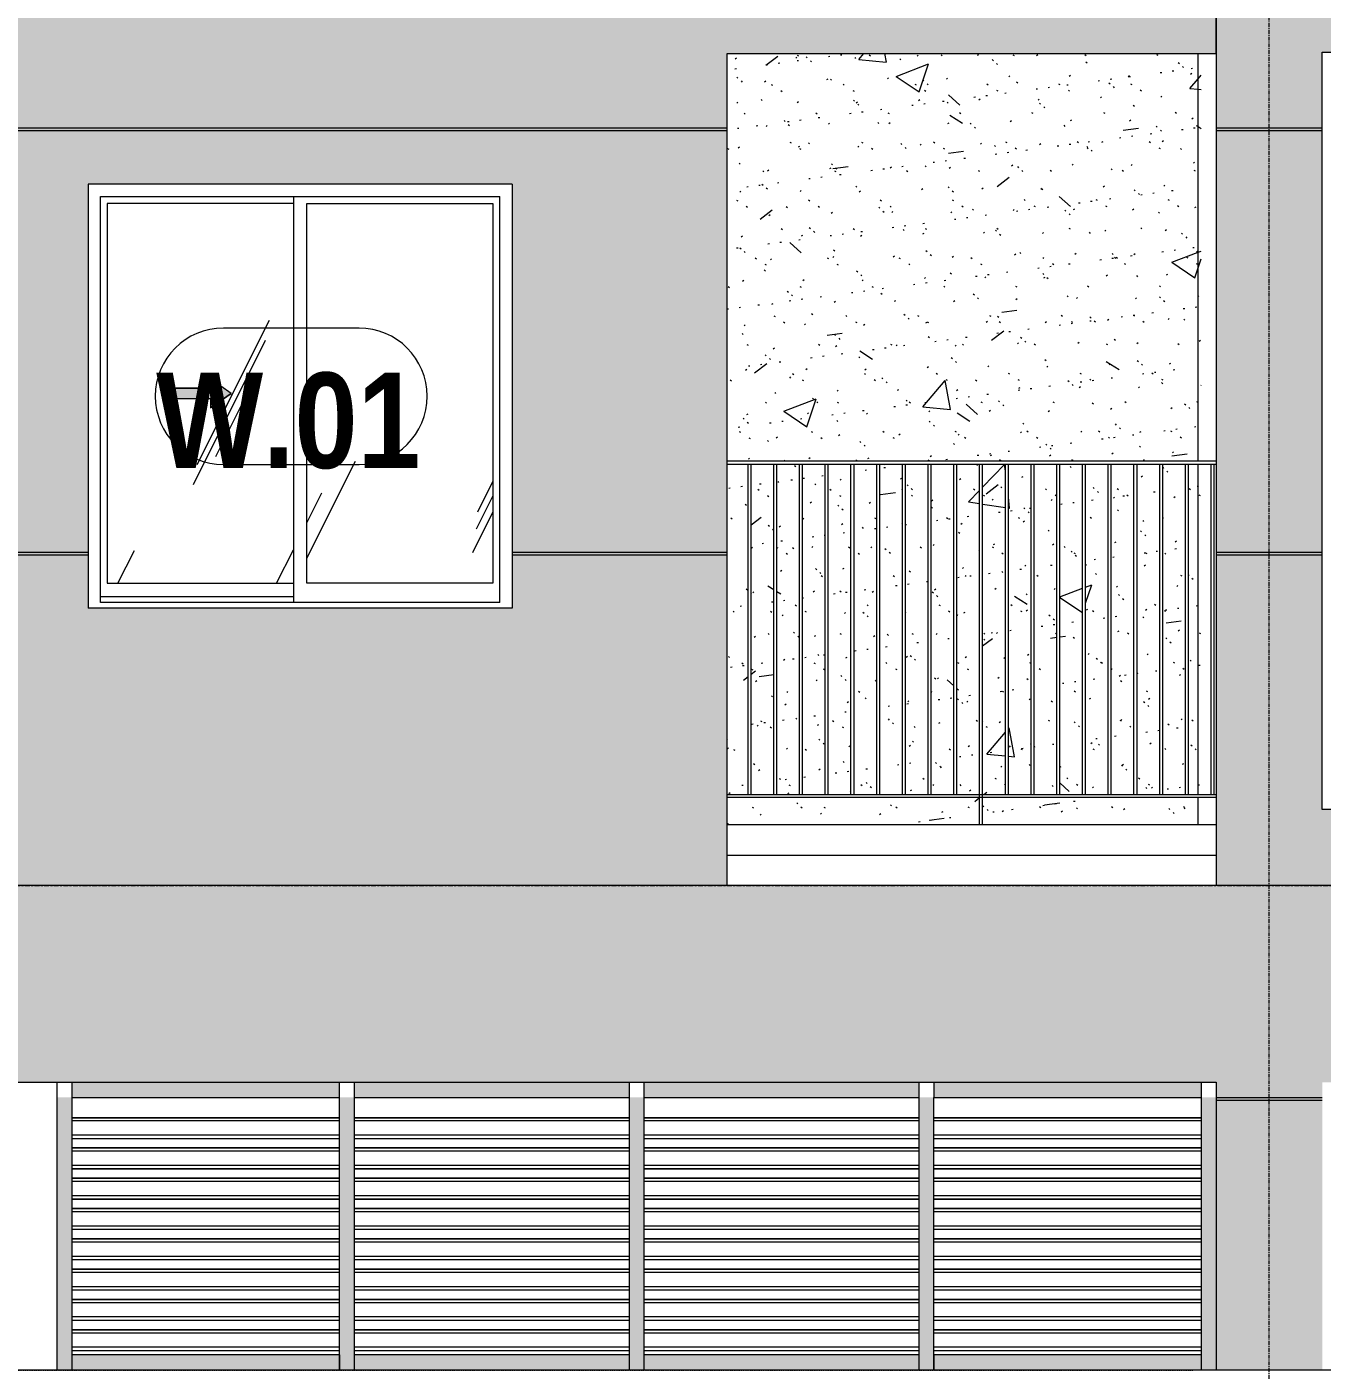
# Model space of a CAD drawing. Header units: millimetres. Extents: x 9199 to 175431, y -4466 to 35300.
# Drawn here: x 57635 to 61912, y 600 to 5034 of the extents above; entities that cross this region are included whole.
import ezdxf

# ---------------------------------------------------------------- set-up
doc = ezdxf.new("R2010")
doc.units = ezdxf.units.MM
for name, pattern in [('1 NÉT CALL OUT', [6, 3, -3]), ('Centre', [31.75, 6.35, -4.7625, 15.875, -4.7625]), ('Dash', [6, 3, -3]), ('Grid Line', [22.225, 12.7, -3.175, 3.175, -3.175])]:
    doc.linetypes.add(name, pattern=pattern)
for name, color, linetype, lineweight in [('0-1', 7, 'Continuous', 5), ('A-DETL-GENF', 92, 'Continuous', 9), ('A-DETL-GENF-1', 92, '1 NÉT CALL OUT', 9), ('A-FLOR-HRAL-1', 253, 'Continuous', 9), ('A-FLOR-LEVL-2', 51, 'Centre', 9), ('A-GLAZ', 151, 'Continuous', 9), ('A-GLAZ-3', 7, '1 NÉT CALL OUT', 9), ('A-GLAZ-CWMG', 51, 'Continuous', 9), ('A-GLAZ-IDEN', 152, 'Continuous', 9), ('A-WALL', 113, 'Continuous', 9), ('A-WALL-1', 7, 'Continuous', 9), ('A-WALL-PATT-1', 9, 'Continuous', 9), ('A-WALL-PATT-2', 111, 'Continuous', 5), ('C-PRKG', 70, 'Continuous', 9), ('C-PRKG-HDLN', 70, 'Dash', 9), ('I-WALL-1', 7, 'Continuous', 9), ('S-BEAM-1', 7, 'Continuous', 9), ('S-COLS', 52, 'Continuous', 9), ('S-GRID-1', 1, 'Grid Line', 9)]:
    doc.layers.add(name, color=color, linetype=linetype, lineweight=lineweight)
doc.styles.add('Arial_B_1', font='arialbd.ttf', dxfattribs={"width": 0.85, "height": 315})
pattern_1 = [(50, (51388.9, 1200), (1093.104, -95.634), [114.3, -1257.3]), (355, (51388.9, 1200), (-211.46, 1146.34), [91.44, -1005.84]), (100.451, (51480, 1192), (881.66, 1050.7), [97.14, -1068.54]), (46.184, (51389, 1504.8), (1626.47, -252.26), [171.45, -1885.95]), (96.636, (51524.5, 1483.8), (1424.42, 1484.57), [145.7, -1602.8]), (351.184, (51389, 1504.8), (1424.43, 1484.55), [137.16, -1508.76]), (21, (51541.3, 1428.6), (909.69, -613.59), [114.3, -1257.3]), (326, (51541.3, 1428.6), (370.81, 1105.13), [91.44, -1005.84]), (71.451, (51617.1, 1377.5), (1280.5, 491.53), [97.14, -1068.54]), (37.5, (51388.93, 1200), (18.531, 507.33), [50.292, -943.356, 50.292, -970.788, -1009.65]), (37.5, (51388.93, 1200), (18.531, 507.33), [-2014.73, 50.29, -959.36]), (7.5, (51388.93, 1200), (400.918, 601.084), [50.292, -531.876, 50.292, -920.496, -384.81]), (7.5, (51388.93, 1200), (400.918, 601.084), [-1552.956, 50.29, -334.52]), (327.5, (51049.1, 1200), (813.545, -34.374), [50.292, -330.708, 50.292, -1138.428, -1577.34]), (327.5, (51049.1, 1200), (813.545, -34.374), [-1569.72, 50.29, -1527.05]), (317.5, (50896.7, 1200), (888.775, 152.56), [50.29, -445.01, 50.29, -739.14, -1120.14]), (317.5, (50896.7, 1200), (888.775, 152.56), [-1284.73, 50.29, -1069.85])]
pattern_2 = [(37.5, (51388.93, 1200), (-4.7995, 146.8239), [5.029, -110.795, 5.029, -124.511, -123.825]), (37.5, (51388.93, 1200), (-4.7995, 146.8239), [-245.364, 5.029, -118.796]), (7.5, (51388.93, 1200), (134.8574, 215.0472), [5.029, -57.455, 5.029, -99.365, -40.005]), (7.5, (51388.93, 1200), (134.8574, 215.0472), [-166.878, 5.029, -34.976]), (327.5, (51295.21, 1200), (237.2978, 0.4316), [5.029, -33.071, 5.029, -132.131, -179.07]), (327.5, (51295.21, 1200), (237.2978, 0.4316), [-175.26, 5.029, -174.041]), (317.5, (51295.2, 1200), (229.067, 66.8792), [5.029, -14.021, 5.029, -84.887, -102.87]), (317.5, (51295.2, 1200), (229.067, 66.8792), [-108.966, 5.029, -97.841])]
pattern_3 = [(63.435, (53179.2, 1304.34), (-0.001, 1524), [532.46, -2875.3]), (63.435, (51655.2, 1304.34), (-0.001, 1524), [532.46, -2875.3]), (63.435, (53908.74, 1598.8), (-0.001, 1524), [532.46, -2875.3]), (63.435, (52384.74, 1598.8), (-0.001, 1524), [532.46, -2875.3]), (63.435, (53798.3, 1494.84), (-0.001, 1524), [532.46, -2875.3]), (63.435, (52274.3, 1494.84), (-0.001, 1524), [532.46, -2875.3]), (63.435, (53685.8, 2090.1), (-0.001, 1524), [258.8, -3148.97]), (63.435, (52161.8, 2090.1), (-0.001, 1524), [258.8, -3148.97]), (63.435, (53612.15, 1997.95), (-0.001, 1524), [532.46, -2875.3]), (63.435, (52088.15, 1997.95), (-0.001, 1524), [532.46, -2875.3]), (63.435, (53625.14, 2064.1), (-0.001, 1524), [532.46, -2875.3]), (63.435, (52101.14, 2064.1), (-0.001, 1524), [532.46, -2875.3]), (63.435, (53010.3, 1773.94), (-0.001, 1524), [532.46, -2875.3]), (63.435, (51486.3, 1773.94), (-0.001, 1524), [532.46, -2875.3]), (63.435, (53023.3, 1851.9), (-0.001, 1524), [532.46, -2875.3]), (63.435, (51499.3, 1851.9), (-0.001, 1524), [532.46, -2875.3]), (63.435, (53026.8, 1908.1), (-0.001, 1524), [532.46, -2875.3]), (63.435, (51502.8, 1908.1), (-0.001, 1524), [532.46, -2875.3])]

# ---------------------------------------------------------------- blocks, each defined once
blk = doc.blocks.new('NCV_TKTC_KET CAU_rvt-1-TKCS_MẶT ĐỨNG HƯỚNG ĐÔNG')
at = {"layer": 'S-BEAM-1'}
blk.add_line((59946.9, 2300), (61561.9, 2300), dxfattribs=at)
blk = doc.blocks.new('Railing - 10mm-457212-TKCS_MẶT ĐỨNG HƯỚNG ĐÔNG')
at = {"layer": 'A-FLOR-HRAL-1'}
for p, q in [((51816.4, 2500), (51816.4, 3590)), ((51826.4, 2500), (51826.4, 3590))]:
    blk.add_line(p, q, dxfattribs=at)
blk = doc.blocks.new('Railing - 50 x 10mm-850639-TKCS_MẶT ĐỨNG HƯỚNG ĐÔNG')
at = {"layer": 'A-FLOR-HRAL-1'}
for p, q in [((52580.9, 3590), (52590.9, 3590)), ((52580.9, 2400), (52580.9, 3590)), ((52590.9, 2400), (52590.9, 3590))]:
    blk.add_line(p, q, dxfattribs=at)
blk = doc.blocks.new('Railing - Railing-1032716-TKCS_MẶT ĐỨNG HƯỚNG ĐÔNG')
at = {"layer": 'A-FLOR-HRAL-1'}
for p, q in [((59946.9, 2500), (61561.9, 2500)), ((61561.9, 2490), (59946.9, 2490))]:
    blk.add_line(p, q, dxfattribs=at)
for name, p in [('Railing - 10mm-457212-TKCS_MẶT ĐỨNG HƯỚNG ĐÔNG', (8200, 0)), ('Railing - 10mm-457212-TKCS_MẶT ĐỨNG HƯỚNG ĐÔNG', (8284.9, 0)), ('Railing - 10mm-457212-TKCS_MẶT ĐỨNG HƯỚNG ĐÔNG', (8369.9, 0)), ('Railing - 10mm-457212-TKCS_MẶT ĐỨNG HƯỚNG ĐÔNG', (8454.8, 0)), ('Railing - 10mm-457212-TKCS_MẶT ĐỨNG HƯỚNG ĐÔNG', (8539.8, 0)), ('Railing - 10mm-457212-TKCS_MẶT ĐỨNG HƯỚNG ĐÔNG', (8624.7, 0)), ('Railing - 10mm-457212-TKCS_MẶT ĐỨNG HƯỚNG ĐÔNG', (8709.6, 0)), ('Railing - 10mm-457212-TKCS_MẶT ĐỨNG HƯỚNG ĐÔNG', (8794.6, 0)), ('Railing - 10mm-457212-TKCS_MẶT ĐỨNG HƯỚNG ĐÔNG', (8879.5, 0)), ('Railing - 50 x 10mm-850639-TKCS_MẶT ĐỨNG HƯỚNG ĐÔNG', (8200, 0)), ('Railing - 10mm-457212-TKCS_MẶT ĐỨNG HƯỚNG ĐÔNG', (9049.4, 0)), ('Railing - 10mm-457212-TKCS_MẶT ĐỨNG HƯỚNG ĐÔNG', (9134.3, 0)), ('Railing - 10mm-457212-TKCS_MẶT ĐỨNG HƯỚNG ĐÔNG', (9219.3, 0)), ('Railing - 10mm-457212-TKCS_MẶT ĐỨNG HƯỚNG ĐÔNG', (9304.2, 0)), ('Railing - 10mm-457212-TKCS_MẶT ĐỨNG HƯỚNG ĐÔNG', (9389.2, 0)), ('Railing - 10mm-457212-TKCS_MẶT ĐỨNG HƯỚNG ĐÔNG', (9474.1, 0)), ('Railing - 10mm-457212-TKCS_MẶT ĐỨNG HƯỚNG ĐÔNG', (9559, 0)), ('Railing - 10mm-457212-TKCS_MẶT ĐỨNG HƯỚNG ĐÔNG', (9644, 0)), ('Railing - 10mm-457212-TKCS_MẶT ĐỨNG HƯỚNG ĐÔNG', (9728.9, 0))]:
    blk.add_blockref(name, p)
blk = doc.blocks.new('Top Rail Type - Top Rail_Internal_-1032717-TKCS_MẶT ĐỨNG HƯỚNG ĐÔNG')
at = {"layer": 'A-FLOR-HRAL-1'}
for p, q in [((61561.9, 3600), (59946.9, 3600)), ((59946.9, 3590), (61561.9, 3590))]:
    blk.add_line(p, q, dxfattribs=at)
blk = doc.blocks.new('NCV_TKTC_TANG 1_rvt-1-TKCS_MẶT ĐỨNG HƯỚNG ĐÔNG')
at = {"layer": 'A-WALL-PATT-1'}
h = blk.add_hatch(dxfattribs=at)
h.set_pattern_fill('FP_2', color=256, style=0, pattern_type=2)
h.set_pattern_definition(pattern_1)
h.paths.add_polyline_path([(61501.9, 2400), (61501.9, 2490), (60790.9, 2490), (60790.9, 2400), (61427.4, 2400)])
h.paths.add_polyline_path([(60780.9, 2400), (60780.9, 2490), (59946.9, 2490), (59946.9, 2400)])
h.paths.add_polyline_path([(61460.4, 2500), (61460.4, 3590), (61385.5, 3590), (61385.5, 2500)])
h.paths.add_polyline_path([(61470.4, 2500), (61501.9, 2500), (61501.9, 3590), (61470.4, 3590)])
h.paths.add_polyline_path([(61375.5, 2500), (61375.5, 3590), (61300.5, 3590), (61300.5, 2500)])
h.paths.add_polyline_path([(59946.9, 2500), (60016.4, 2500), (60016.4, 3590), (59946.9, 3590), (59946.9, 3114.4)])
h.paths.add_polyline_path([(61290.5, 2500), (61290.5, 3590), (61215.6, 3590), (61215.6, 2500)])
h.paths.add_polyline_path([(60026.4, 2500), (60101.4, 2500), (60101.4, 3590), (60026.4, 3590), (60026.4, 3114.4)])
h.paths.add_polyline_path([(61205.6, 2500), (61205.6, 3590), (61130.7, 3590), (61130.7, 2500)])
h.paths.add_polyline_path([(60111.4, 2500), (60186.3, 2500), (60186.3, 3590), (60111.4, 3590), (60111.4, 3114.4)])
h.paths.add_polyline_path([(61120.7, 2500), (61120.7, 3590), (61045.7, 3590), (61045.7, 2500)])
h.paths.add_polyline_path([(60196.3, 2500), (60271.3, 2500), (60271.3, 3590), (60196.3, 3590), (60196.3, 3114.4)])
h.paths.add_polyline_path([(61035.7, 2500), (61035.7, 3590), (60960.8, 3590), (60960.8, 2500)])
h.paths.add_polyline_path([(60281.3, 2500), (60356.2, 2500), (60356.2, 3590), (60281.3, 3590), (60281.3, 3114.4)])
h.paths.add_polyline_path([(60950.8, 2500), (60950.8, 3590), (60875.8, 3590), (60875.8, 2500)])
h.paths.add_polyline_path([(60366.2, 2500), (60441.1, 2500), (60441.1, 3590), (60366.2, 3590), (60366.2, 3114.4)])
h.paths.add_polyline_path([(60865.8, 2500), (60865.8, 3590), (60790.9, 3590), (60790.9, 2500)])
h.paths.add_polyline_path([(60451.1, 2500), (60526.1, 2500), (60526.1, 3590), (60451.1, 3590), (60451.1, 3114.4)])
h.paths.add_polyline_path([(60780.9, 2500), (60780.9, 3590), (60706, 3590), (60706, 2500)])
h.paths.add_polyline_path([(60536.1, 2500), (60611, 2500), (60611, 3590), (60536.1, 3590), (60536.1, 3114.4)])
h.paths.add_polyline_path([(60696, 2500), (60696, 3590), (60621, 3590), (60621, 2500)])
h.paths.add_polyline_path([(60831.2, 3600), (61501.9, 3600), (61501.9, 4945.8), (59946.9, 4945.8), (59946.9, 3600)])
h = blk.add_hatch(dxfattribs=at)
h.set_pattern_fill('FP_3', color=256, style=0, pattern_type=2)
h.set_pattern_definition(pattern_2)
h.paths.add_polyline_path([(61501.9, 2400), (61501.9, 2490), (60790.9, 2490), (60790.9, 2400), (61427.4, 2400)])
h.paths.add_polyline_path([(60780.9, 2400), (60780.9, 2490), (59946.9, 2490), (59946.9, 2400)])
h.paths.add_polyline_path([(61460.4, 2500), (61460.4, 3590), (61385.5, 3590), (61385.5, 2500)])
h.paths.add_polyline_path([(61470.4, 2500), (61501.9, 2500), (61501.9, 3590), (61470.4, 3590)])
h.paths.add_polyline_path([(61375.5, 2500), (61375.5, 3590), (61300.5, 3590), (61300.5, 2500)])
h.paths.add_polyline_path([(59946.9, 2500), (60016.4, 2500), (60016.4, 3590), (59946.9, 3590), (59946.9, 3114.4)])
h.paths.add_polyline_path([(61290.5, 2500), (61290.5, 3590), (61215.6, 3590), (61215.6, 2500)])
h.paths.add_polyline_path([(60026.4, 2500), (60101.4, 2500), (60101.4, 3590), (60026.4, 3590), (60026.4, 3114.4)])
h.paths.add_polyline_path([(61205.6, 2500), (61205.6, 3590), (61130.7, 3590), (61130.7, 2500)])
h.paths.add_polyline_path([(60111.4, 2500), (60186.3, 2500), (60186.3, 3590), (60111.4, 3590), (60111.4, 3114.4)])
h.paths.add_polyline_path([(61120.7, 2500), (61120.7, 3590), (61045.7, 3590), (61045.7, 2500)])
h.paths.add_polyline_path([(60196.3, 2500), (60271.3, 2500), (60271.3, 3590), (60196.3, 3590), (60196.3, 3114.4)])
h.paths.add_polyline_path([(61035.7, 2500), (61035.7, 3590), (60960.8, 3590), (60960.8, 2500)])
h.paths.add_polyline_path([(60281.3, 2500), (60356.2, 2500), (60356.2, 3590), (60281.3, 3590), (60281.3, 3114.4)])
h.paths.add_polyline_path([(60950.8, 2500), (60950.8, 3590), (60875.8, 3590), (60875.8, 2500)])
h.paths.add_polyline_path([(60366.2, 2500), (60441.1, 2500), (60441.1, 3590), (60366.2, 3590), (60366.2, 3114.4)])
h.paths.add_polyline_path([(60865.8, 2500), (60865.8, 3590), (60790.9, 3590), (60790.9, 2500)])
h.paths.add_polyline_path([(60451.1, 2500), (60526.1, 2500), (60526.1, 3590), (60451.1, 3590), (60451.1, 3114.4)])
h.paths.add_polyline_path([(60780.9, 2500), (60780.9, 3590), (60706, 3590), (60706, 2500)])
h.paths.add_polyline_path([(60536.1, 2500), (60611, 2500), (60611, 3590), (60536.1, 3590), (60536.1, 3114.4)])
h.paths.add_polyline_path([(60696, 2500), (60696, 3590), (60621, 3590), (60621, 2500)])
h.paths.add_polyline_path([(60831.2, 3600), (61501.9, 3600), (61501.9, 4945.8), (59946.9, 4945.8), (59946.9, 3600)])
h = blk.add_hatch(dxfattribs=at)
h.set_pattern_fill('FP_2', color=256, style=0, pattern_type=2)
h.set_pattern_definition(pattern_1)
h.paths.add_polyline_path([(61501.9, 2400), (61511.9, 2400), (61511.9, 2490), (61501.9, 2490)])
h.paths.add_polyline_path([(61511.9, 2500), (61511.9, 3590), (61501.9, 3590), (61501.9, 2500)])
h.paths.add_polyline_path([(61501.9, 3600), (61511.9, 3600), (61511.9, 4945.8), (61501.9, 4945.8), (61501.9, 3819.1)])
h = blk.add_hatch(dxfattribs=at)
h.set_pattern_fill('FP_3', color=256, style=0, pattern_type=2)
h.set_pattern_definition(pattern_2)
h.paths.add_polyline_path([(61501.9, 2400), (61511.9, 2400), (61511.9, 2490), (61501.9, 2490)])
h.paths.add_polyline_path([(61511.9, 2500), (61511.9, 3590), (61501.9, 3590), (61501.9, 2500)])
h.paths.add_polyline_path([(61501.9, 3600), (61511.9, 3600), (61511.9, 4945.8), (61501.9, 4945.8), (61501.9, 3819.1)])
at = {"layer": 'A-WALL-1'}
blk.add_line((61561.9, 2400), (59946.9, 2400), dxfattribs=at)
at = {"layer": 'I-WALL-1'}
for p, q in [((61501.9, 3600), (61501.9, 4945.8)), ((61501.9, 2500), (61501.9, 3590)), ((61501.9, 2400), (61501.9, 2490))]:
    blk.add_line(p, q, dxfattribs=at)
at = {"layer": 'A-FLOR-HRAL-1'}
for name in ['Top Rail Type - Top Rail_Internal_-1032717-TKCS_MẶT ĐỨNG HƯỚNG ĐÔNG', 'Railing - Railing-1032716-TKCS_MẶT ĐỨNG HƯỚNG ĐÔNG']:
    blk.add_blockref(name, (0, 0), dxfattribs=at)
blk = doc.blocks.new('1_FAMILY RVT - W01-WxH 1400x1400xmm-V4-TKCS_MẶT ĐỨNG HƯỚNG ĐÔNG')
at = {"layer": 'A-DETL-GENF-1'}
blk.add_hatch(color=256, dxfattribs=at).paths.add_polyline_path([(58241.9, 3776.5), (58309.6, 3823.9), (58241.9, 3871.4), (58241.9, 3840.9), (58106.4, 3840.9), (58106.4, 3807), (58241.9, 3807)])
at = {"layer": 'A-GLAZ'}
h = blk.add_hatch(dxfattribs=at)
h.set_pattern_fill('FP_1', color=256, style=0, pattern_type=2)
h.set_pattern_definition(pattern_3)
h.paths.add_polyline_path([(58515.1, 3197), (58515.1, 4450.9), (57900.9, 4450.9), (57900.9, 3197)])
h.paths.add_polyline_path([(58241.9, 3776.5), (58241.9, 3807), (58106.4, 3807), (58106.4, 3840.9), (58241.9, 3840.9), (58241.9, 3871.4), (58309.6, 3823.9), (58285.4, 3807)])
h = blk.add_hatch(dxfattribs=at)
h.set_pattern_fill('FP_1', color=256, style=0, pattern_type=2)
h.set_pattern_definition(pattern_3)
h.paths.add_polyline_path([(59173.9, 3197), (59173.9, 4450.9), (58559.6, 4450.9), (58559.6, 3197)])
at = {"layer": 'A-DETL-GENF'}
for p, q in [((58241.9, 3871.4), (58241.9, 3840.9)), ((58309.6, 3823.9), (58241.9, 3871.4)), ((58309.6, 3823.9), (58241.9, 3871.4)), ((58241.9, 3871.4), (58241.9, 3840.9)), ((58106.4, 3840.9), (58106.4, 3807)), ((58106.4, 3840.9), (58241.9, 3840.9)), ((58241.9, 3840.9), (58106.4, 3840.9)), ((58106.4, 3840.9), (58106.4, 3807)), ((58309.6, 3823.9), (58241.9, 3776.5)), ((58241.9, 3776.5), (58309.6, 3823.9)), ((58106.4, 3807), (58241.9, 3807)), ((58106.4, 3807), (58241.9, 3807)), ((58241.9, 3807), (58241.9, 3776.5)), ((58241.9, 3807), (58241.9, 3776.5))]:
    blk.add_line(p, q, dxfattribs=at)
at = {"layer": 'A-GLAZ'}
for p, q in [((59237.4, 4514.4), (57837.4, 4514.4)), ((57837.4, 4514.4), (57837.4, 3114.4)), ((59237.4, 4514.4), (59237.4, 3114.4)), ((57878.3, 4473.5), (59196.4, 4473.5)), ((57878.3, 3133.5), (57878.3, 4473.5)), ((57900.9, 4450.9), (57900.9, 3197)), ((58515.1, 4450.9), (57900.9, 4450.9)), ((58515.1, 4473.5), (58515.1, 3133.5)), ((58559.6, 3197), (58559.6, 4450.9)), ((58559.6, 4450.9), (59173.9, 4450.9)), ((59173.9, 4450.9), (59173.9, 3197)), ((59196.4, 3133.5), (59196.4, 4473.5)), ((57900.9, 3197), (58515.1, 3197)), ((59173.9, 3197), (58559.6, 3197)), ((58515.1, 3152.5), (57878.3, 3152.5)), ((58515.1, 3152.5), (57878.3, 3152.5)), ((59237.4, 3114.4), (57837.4, 3114.4)), ((59196.4, 3133.5), (57878.3, 3133.5))]:
    blk.add_line(p, q, dxfattribs=at)
blk = doc.blocks.new('BAI XE PCCC - BAI XE PCCC-V26-TKCS_MẶT ĐỨNG HƯỚNG ĐÔNG')
at = {"layer": 'C-PRKG'}
blk.add_line((61486.3, 600), (46486.3, 600), dxfattribs=at)
at = {"layer": 'C-PRKG-HDLN'}
for p, q in [((61461.3, 600), (46486.3, 600)), ((46511.3, 600), (61486.3, 600))]:
    blk.add_line(p, q, dxfattribs=at)
blk = doc.blocks.new('Rectangular Mullion - 50 x 100mm-3796617-TKCS_MẶT ĐỨNG HƯỚNG ĐÔNG')
at = {"layer": 'A-GLAZ-CWMG'}
blk.add_hatch(color=256, dxfattribs=at).paths.add_polyline_path([(61294.9, 1500), (61511.9, 1500), (61511.9, 1550), (60630.3, 1550), (60630.3, 1500), (60653.3, 1500)])
for p, q in [((60630.3, 1500), (60630.3, 1550)), ((61511.9, 1550), (61511.9, 1500)), ((60630.3, 1500), (61511.9, 1500))]:
    blk.add_line(p, q, dxfattribs=at)
blk = doc.blocks.new('Rectangular Mullion - 50 x 100mm-3796618-TKCS_MẶT ĐỨNG HƯỚNG ĐÔNG')
at = {"layer": 'A-GLAZ-CWMG'}
blk.add_hatch(color=256, dxfattribs=at).paths.add_polyline_path([(59595.1, 1500), (59623.6, 1500), (59623.6, 1550), (58717, 1550), (58717, 1500), (59066, 1500)])
for p, q in [((58717, 1500), (58717, 1550)), ((59623.6, 1550), (59623.6, 1500)), ((58717, 1500), (59623.6, 1500))]:
    blk.add_line(p, q, dxfattribs=at)
blk = doc.blocks.new('Rectangular Mullion - 50 x 100mm-3796619-TKCS_MẶT ĐỨNG HƯỚNG ĐÔNG')
at = {"layer": 'A-GLAZ-CWMG'}
blk.add_hatch(color=256, dxfattribs=at).paths.add_polyline_path([(57785.3, 600), (58667, 600), (58667, 650), (57785.3, 650)])
for p, q in [((57785.3, 600), (57785.3, 650)), ((58667, 650), (57785.3, 650)), ((58667, 650), (58667, 600))]:
    blk.add_line(p, q, dxfattribs=at)
blk = doc.blocks.new('Rectangular Mullion - 50 x 100mm-3796620-TKCS_MẶT ĐỨNG HƯỚNG ĐÔNG')
at = {"layer": 'A-GLAZ-CWMG'}
blk.add_hatch(color=256, dxfattribs=at).paths.add_polyline_path([(58717, 600), (59623.6, 600), (59623.6, 650), (58717, 650)])
for p, q in [((58717, 600), (58717, 650)), ((59623.6, 650), (58717, 650)), ((59623.6, 650), (59623.6, 600))]:
    blk.add_line(p, q, dxfattribs=at)
blk = doc.blocks.new('Rectangular Mullion - 50 x 100mm-V85-TKCS_MẶT ĐỨNG HƯỚNG ĐÔNG')
at = {"layer": 'A-GLAZ-CWMG'}
blk.add_hatch(color=256, dxfattribs=at).paths.add_polyline_path([(45161.9, 600), (45161.9, 700), (45111.9, 700), (45111.9, 600)])
blk.add_line((45111.9, 700), (45111.9, 600), dxfattribs=at)
blk = doc.blocks.new('Rectangular Mullion - 50 x 100mm-3089666-TKCS_MẶT ĐỨNG HƯỚNG ĐÔNG')
at = {"layer": 'A-GLAZ-CWMG'}
blk.add_hatch(color=256, dxfattribs=at).paths.add_polyline_path([(21385.3, 700), (21385.3, 800), (21335.3, 800), (21335.3, 700)])
blk.add_line((21335.3, 800), (21335.3, 700), dxfattribs=at)
blk = doc.blocks.new('Rectangular Mullion - 50 x 100mm-V86-TKCS_MẶT ĐỨNG HƯỚNG ĐÔNG')
at = {"layer": 'A-GLAZ-CWMG'}
blk.add_hatch(color=256, dxfattribs=at).paths.add_polyline_path([(40586.9, 600), (40636.9, 600), (40635.6, 700), (40586.9, 700)])
blk.add_line((40636.9, 600), (40636.9, 700), dxfattribs=at)
blk = doc.blocks.new('Rectangular Mullion - 50 x 100mm-3089670-TKCS_MẶT ĐỨNG HƯỚNG ĐÔNG')
at = {"layer": 'A-GLAZ-CWMG'}
blk.add_hatch(color=256, dxfattribs=at).paths.add_polyline_path([(17614.4, 700), (17636.9, 700), (17636.9, 800), (17586.9, 800), (17586.9, 700)])
blk.add_line((17636.9, 700), (17636.9, 800), dxfattribs=at)
blk = doc.blocks.new('Rectangular Mullion - MULLION LA SACH-3796621-TKCS_MẶT ĐỨNG HƯỚNG ĐÔNG')
at = {"layer": 'A-GLAZ-CWMG'}
for p, q in [((57785.3, 734.3), (58667, 734.3)), ((57785.3, 733.3), (58667, 733.3)), ((57785.3, 733.2), (58667, 733.2)), ((57785.3, 723.5), (58667, 723.5)), ((57785.3, 676.5), (58667, 676.5)), ((57785.3, 665), (58667, 665)), ((57785.3, 664.8), (58667, 664.8))]:
    blk.add_line(p, q, dxfattribs=at)
blk = doc.blocks.new('Rectangular Mullion - MULLION LA SACH-3796622-TKCS_MẶT ĐỨNG HƯỚNG ĐÔNG')
at = {"layer": 'A-GLAZ-CWMG'}
for p, q in [((58717, 734.3), (59623.6, 734.3)), ((58717, 733.3), (59623.6, 733.3)), ((58717, 733.2), (59623.6, 733.2)), ((58717, 723.5), (59623.6, 723.5)), ((58717, 676.5), (59623.6, 676.5)), ((58717, 665), (59623.6, 665)), ((58717, 664.8), (59623.6, 664.8))]:
    blk.add_line(p, q, dxfattribs=at)
blk = doc.blocks.new('Rectangular Mullion - 50 x 100mm-V87-TKCS_MẶT ĐỨNG HƯỚNG ĐÔNG')
at = {"layer": 'A-GLAZ-CWMG'}
blk.add_hatch(color=256, dxfattribs=at).paths.add_polyline_path([(41699.4, 600), (41699.4, 700), (41649.4, 700), (41649.4, 600)])
for p, q in [((41649.4, 700), (41649.4, 600)), ((41699.4, 600), (41699.4, 700))]:
    blk.add_line(p, q, dxfattribs=at)
blk = doc.blocks.new('Rectangular Mullion - 50 x 100mm-3089658-TKCS_MẶT ĐỨNG HƯỚNG ĐÔNG')
at = {"layer": 'A-GLAZ-CWMG'}
blk.add_hatch(color=256, dxfattribs=at).paths.add_polyline_path([(18561.5, 700), (18561.5, 800), (18511.5, 800), (18511.5, 700)])
for p, q in [((18511.5, 800), (18511.5, 700)), ((18561.5, 700), (18561.5, 800))]:
    blk.add_line(p, q, dxfattribs=at)
blk = doc.blocks.new('SSA-WINDOW TAG - 10-2062020-TKCS_MẶT ĐỨNG HƯỚNG ĐÔNG')
at = {"layer": 'A-GLAZ-IDEN'}
for p, q in [((75129.8, 10839.4), (74682.2, 10839.4)), ((74682.2, 10389.4), (75129.8, 10389.4))]:
    blk.add_line(p, q, dxfattribs=at)
for centre, start, end in [((74682.2, 10614.4), 90, 270), ((75129.8, 10614.4), 270, 90)]:
    blk.add_arc(centre, 225, start, end, dxfattribs=at)

msp = doc.modelspace()

# ---------------------------------------------------------------- hatches: boundary and pattern name
at = {"layer": 'A-WALL-PATT-2'}
h = msp.add_hatch(color=256, dxfattribs=at)
h.paths.add_polyline_path([(56842.4, 2200), (59946.9, 2200), (59946.9, 3290), (59237.4, 3290), (59237.4, 3114.4), (57837.4, 3114.4), (57837.4, 3290), (56842.4, 3290), (56842.4, 2737.1)])
h.paths.add_polyline_path([(59946.9, 3300), (59946.9, 4690), (56842.4, 4690), (56842.4, 3300), (57837.4, 3300), (57837.4, 4514.4), (59237.4, 4514.4), (59237.4, 3300), (59595.1, 3300)])
h.paths.add_polyline_path([(57478.8, 4700), (59946.9, 4700), (59946.9, 4945.8), (59936.9, 4945.8), (59936.9, 5550), (56842.4, 5550), (56842.4, 4700)])
for points in [[(61561.9, 4945.8), (61561.9, 5550), (59936.9, 5550), (59936.9, 4945.8), (60653.3, 4945.8)], [(59936.9, 4690), (59946.9, 4690), (59946.9, 4700), (56842.4, 4700), (56842.4, 4690), (59595.1, 4690)], [(61911.5, 4690), (61911.5, 4700), (61561.9, 4700), (61561.9, 4690), (61711.5, 4690)], [(56842.4, 3290), (57837.4, 3290), (57837.4, 3300), (56842.4, 3300)], [(59237.4, 3290), (59946.9, 3290), (59946.9, 3300), (59237.4, 3300)], [(61911.5, 3290), (61911.5, 3300), (61561.9, 3300), (61561.9, 3290), (61711.5, 3290)], [(61561.9, 1490), (61911.9, 1490), (61911.9, 1500), (61561.9, 1500)]]:
    msp.add_hatch(color=256, dxfattribs=at).paths.add_polyline_path(points)
h = msp.add_hatch(color=256, dxfattribs=at)
h.paths.add_polyline_path([(65035.3, 2200), (65035.3, 3290), (64835.3, 3290), (64835.3, 2450), (61911.5, 2450), (61911.5, 3290), (61561.9, 3290), (61561.9, 2200), (63827.8, 2200)])
h.paths.add_polyline_path([(64886, 3300), (65035.3, 3300), (65035.3, 4690), (64835.3, 4690), (64835.3, 3300)])
h.paths.add_polyline_path([(61561.9, 3300), (61911.5, 3300), (61911.5, 4690), (61561.9, 4690), (61561.9, 3819.1)])
h.paths.add_polyline_path([(61711.5, 4700), (61911.5, 4700), (61911.5, 4950), (64835.3, 4950), (64835.3, 4700), (65035.3, 4700), (65035.3, 5550), (61561.9, 5550), (61561.9, 4700)])
h = msp.add_hatch(color=256, dxfattribs=at)
h.paths.add_polyline_path([(61911.9, 600), (61911.9, 1490), (61561.9, 1490), (61561.9, 600), (61832.9, 600)])
h.paths.add_polyline_path([(61711.5, 1500), (61911.9, 1500), (61911.9, 1550), (65033.3, 1550), (65033.3, 2200), (56839.3, 2200), (56839.3, 1550), (61561.9, 1550), (61561.9, 1500)])

# ---------------------------------------------------------------- linework, layer by layer
at = {"layer": 'A-FLOR-LEVL-2'}
msp.add_line((9199.1, 2200), (84597.8, 2200), dxfattribs=at)
at = {"layer": 'A-WALL'}
for p, q in [((61561.9, 8350), (61561.9, 2200)), ((61561.9, 4945.8), (61561.9, 5550)), ((59946.9, 2200), (59946.9, 4945.8)), ((59946.9, 4945.8), (61561.9, 4945.8)), ((61911.5, 4950), (64835.3, 4950)), ((61911.5, 2450), (61911.5, 4950)), ((56636.9, 4700), (59946.9, 4700)), ((61561.9, 4700), (61911.5, 4700)), ((59946.9, 4690), (56636.9, 4690)), ((61911.5, 4690), (61561.9, 4690)), ((56636.9, 3300), (57837.4, 3300)), ((57837.4, 3290), (56636.9, 3290)), ((59237.4, 3300), (59946.9, 3300)), ((59946.9, 3290), (59237.4, 3290)), ((61561.9, 3300), (61911.5, 3300)), ((61911.5, 3290), (61561.9, 3290)), ((64835.3, 2450), (61911.5, 2450)), ((78246.9, 2200), (48648, 2200)), ((53708.7, 1550), (61561.9, 1550)), ((61561.9, 1550), (61561.9, 600)), ((61561.9, 1500), (61911.9, 1500)), ((61911.9, 1490), (61561.9, 1490)), ((79428.2, 600), (37026.9, 600))]:
    msp.add_line(p, q, dxfattribs=at)
at = {"layer": 'S-COLS'}
msp.add_line((57735.3, 600), (57735.3, 1550), dxfattribs=at)
at = {"layer": 'S-GRID-1'}
for p, q in [((61736.9, 1454.4), (61736.9, 30542.5)), ((61736.9, -2295.6), (61736.9, 1454.4))]:
    msp.add_line(p, q, dxfattribs=at)

# ---------------------------------------------------------------- block references
at = {"layer": '0-1'}
for name in ['NCV_TKTC_KET CAU_rvt-1-TKCS_MẶT ĐỨNG HƯỚNG ĐÔNG', 'NCV_TKTC_TANG 1_rvt-1-TKCS_MẶT ĐỨNG HƯỚNG ĐÔNG']:
    msp.add_blockref(name, (0, 0), dxfattribs=at)
at = {"layer": 'A-GLAZ-3'}
msp.add_blockref('1_FAMILY RVT - W01-WxH 1400x1400xmm-V4-TKCS_MẶT ĐỨNG HƯỚNG ĐÔNG', (0, 0), dxfattribs=at)
at = {"layer": 'A-GLAZ-CWMG'}
for name, p in [('Rectangular Mullion - 50 x 100mm-3796617-TKCS_MẶT ĐỨNG HƯỚNG ĐÔNG', (-2845, 0)), ('Rectangular Mullion - 50 x 100mm-3796618-TKCS_MẶT ĐỨNG HƯỚNG ĐÔNG', (0, 0)), ('Rectangular Mullion - 50 x 100mm-3796618-TKCS_MẶT ĐỨNG HƯỚNG ĐÔNG', (956.7, 0)), ('Rectangular Mullion - 50 x 100mm-3796617-TKCS_MẶT ĐỨNG HƯỚNG ĐÔNG', (0, 0)), ('Rectangular Mullion - 50 x 100mm-3089670-TKCS_MẶT ĐỨNG HƯỚNG ĐÔNG', (40148.4, 700)), ('Rectangular Mullion - 50 x 100mm-3089658-TKCS_MẶT ĐỨNG HƯỚNG ĐÔNG', (40155.4, 700)), ('Rectangular Mullion - 50 x 100mm-3089658-TKCS_MẶT ĐỨNG HƯỚNG ĐÔNG', (41112.1, 700)), ('Rectangular Mullion - 50 x 100mm-3089658-TKCS_MẶT ĐỨNG HƯỚNG ĐÔNG', (42068.7, 700)), ('Rectangular Mullion - 50 x 100mm-3089666-TKCS_MẶT ĐỨNG HƯỚNG ĐÔNG', (40176.6, 700)), ('Rectangular Mullion - MULLION LA SACH-3796621-TKCS_MẶT ĐỨNG HƯỚNG ĐÔNG', (0, 700)), ('Rectangular Mullion - MULLION LA SACH-3796622-TKCS_MẶT ĐỨNG HƯỚNG ĐÔNG', (0, 700)), ('Rectangular Mullion - MULLION LA SACH-3796622-TKCS_MẶT ĐỨNG HƯỚNG ĐÔNG', (956.7, 700)), ('Rectangular Mullion - MULLION LA SACH-3796621-TKCS_MẶT ĐỨNG HƯỚNG ĐÔNG', (2845, 700)), ('Rectangular Mullion - 50 x 100mm-3089670-TKCS_MẶT ĐỨNG HƯỚNG ĐÔNG', (40148.4, 600)), ('Rectangular Mullion - 50 x 100mm-3089658-TKCS_MẶT ĐỨNG HƯỚNG ĐÔNG', (40155.4, 600)), ('Rectangular Mullion - 50 x 100mm-3089658-TKCS_MẶT ĐỨNG HƯỚNG ĐÔNG', (41112.1, 600)), ('Rectangular Mullion - 50 x 100mm-3089658-TKCS_MẶT ĐỨNG HƯỚNG ĐÔNG', (42068.7, 600)), ('Rectangular Mullion - 50 x 100mm-3089666-TKCS_MẶT ĐỨNG HƯỚNG ĐÔNG', (40176.6, 600)), ('Rectangular Mullion - MULLION LA SACH-3796621-TKCS_MẶT ĐỨNG HƯỚNG ĐÔNG', (0, 600)), ('Rectangular Mullion - MULLION LA SACH-3796622-TKCS_MẶT ĐỨNG HƯỚNG ĐÔNG', (0, 600)), ('Rectangular Mullion - MULLION LA SACH-3796622-TKCS_MẶT ĐỨNG HƯỚNG ĐÔNG', (956.7, 600)), ('Rectangular Mullion - MULLION LA SACH-3796621-TKCS_MẶT ĐỨNG HƯỚNG ĐÔNG', (2845, 600)), ('Rectangular Mullion - 50 x 100mm-3089670-TKCS_MẶT ĐỨNG HƯỚNG ĐÔNG', (40148.4, 500)), ('Rectangular Mullion - 50 x 100mm-3089658-TKCS_MẶT ĐỨNG HƯỚNG ĐÔNG', (40155.4, 500)), ('Rectangular Mullion - 50 x 100mm-3089658-TKCS_MẶT ĐỨNG HƯỚNG ĐÔNG', (41112.1, 500)), ('Rectangular Mullion - 50 x 100mm-3089658-TKCS_MẶT ĐỨNG HƯỚNG ĐÔNG', (42068.7, 500)), ('Rectangular Mullion - 50 x 100mm-3089666-TKCS_MẶT ĐỨNG HƯỚNG ĐÔNG', (40176.6, 500)), ('Rectangular Mullion - 50 x 100mm-3089670-TKCS_MẶT ĐỨNG HƯỚNG ĐÔNG', (40148.4, 400)), ('Rectangular Mullion - MULLION LA SACH-3796621-TKCS_MẶT ĐỨNG HƯỚNG ĐÔNG', (0, 500)), ('Rectangular Mullion - 50 x 100mm-3089658-TKCS_MẶT ĐỨNG HƯỚNG ĐÔNG', (40155.4, 400)), ('Rectangular Mullion - MULLION LA SACH-3796622-TKCS_MẶT ĐỨNG HƯỚNG ĐÔNG', (0, 500)), ('Rectangular Mullion - 50 x 100mm-3089658-TKCS_MẶT ĐỨNG HƯỚNG ĐÔNG', (41112.1, 400)), ('Rectangular Mullion - MULLION LA SACH-3796622-TKCS_MẶT ĐỨNG HƯỚNG ĐÔNG', (956.7, 500)), ('Rectangular Mullion - 50 x 100mm-3089658-TKCS_MẶT ĐỨNG HƯỚNG ĐÔNG', (42068.7, 400)), ('Rectangular Mullion - MULLION LA SACH-3796621-TKCS_MẶT ĐỨNG HƯỚNG ĐÔNG', (2845, 500)), ('Rectangular Mullion - 50 x 100mm-3089666-TKCS_MẶT ĐỨNG HƯỚNG ĐÔNG', (40176.6, 400)), ('Rectangular Mullion - MULLION LA SACH-3796621-TKCS_MẶT ĐỨNG HƯỚNG ĐÔNG', (0, 400)), ('Rectangular Mullion - MULLION LA SACH-3796622-TKCS_MẶT ĐỨNG HƯỚNG ĐÔNG', (0, 400)), ('Rectangular Mullion - MULLION LA SACH-3796622-TKCS_MẶT ĐỨNG HƯỚNG ĐÔNG', (956.7, 400)), ('Rectangular Mullion - MULLION LA SACH-3796621-TKCS_MẶT ĐỨNG HƯỚNG ĐÔNG', (2845, 400)), ('Rectangular Mullion - 50 x 100mm-3089670-TKCS_MẶT ĐỨNG HƯỚNG ĐÔNG', (40148.4, 300)), ('Rectangular Mullion - 50 x 100mm-3089658-TKCS_MẶT ĐỨNG HƯỚNG ĐÔNG', (40155.4, 300)), ('Rectangular Mullion - 50 x 100mm-3089658-TKCS_MẶT ĐỨNG HƯỚNG ĐÔNG', (41112.1, 300)), ('Rectangular Mullion - 50 x 100mm-3089658-TKCS_MẶT ĐỨNG HƯỚNG ĐÔNG', (42068.7, 300)), ('Rectangular Mullion - 50 x 100mm-3089666-TKCS_MẶT ĐỨNG HƯỚNG ĐÔNG', (40176.6, 300)), ('Rectangular Mullion - MULLION LA SACH-3796621-TKCS_MẶT ĐỨNG HƯỚNG ĐÔNG', (0, 300)), ('Rectangular Mullion - MULLION LA SACH-3796622-TKCS_MẶT ĐỨNG HƯỚNG ĐÔNG', (0, 300)), ('Rectangular Mullion - MULLION LA SACH-3796622-TKCS_MẶT ĐỨNG HƯỚNG ĐÔNG', (956.7, 300)), ('Rectangular Mullion - MULLION LA SACH-3796621-TKCS_MẶT ĐỨNG HƯỚNG ĐÔNG', (2845, 300)), ('Rectangular Mullion - 50 x 100mm-3089670-TKCS_MẶT ĐỨNG HƯỚNG ĐÔNG', (40148.4, 200)), ('Rectangular Mullion - 50 x 100mm-3089658-TKCS_MẶT ĐỨNG HƯỚNG ĐÔNG', (40155.4, 200)), ('Rectangular Mullion - 50 x 100mm-3089658-TKCS_MẶT ĐỨNG HƯỚNG ĐÔNG', (41112.1, 200)), ('Rectangular Mullion - 50 x 100mm-3089658-TKCS_MẶT ĐỨNG HƯỚNG ĐÔNG', (42068.7, 200)), ('Rectangular Mullion - 50 x 100mm-3089666-TKCS_MẶT ĐỨNG HƯỚNG ĐÔNG', (40176.6, 200)), ('Rectangular Mullion - MULLION LA SACH-3796621-TKCS_MẶT ĐỨNG HƯỚNG ĐÔNG', (0, 200)), ('Rectangular Mullion - MULLION LA SACH-3796622-TKCS_MẶT ĐỨNG HƯỚNG ĐÔNG', (0, 200)), ('Rectangular Mullion - MULLION LA SACH-3796622-TKCS_MẶT ĐỨNG HƯỚNG ĐÔNG', (956.7, 200)), ('Rectangular Mullion - MULLION LA SACH-3796621-TKCS_MẶT ĐỨNG HƯỚNG ĐÔNG', (2845, 200)), ('Rectangular Mullion - 50 x 100mm-3089670-TKCS_MẶT ĐỨNG HƯỚNG ĐÔNG', (40148.4, 100)), ('Rectangular Mullion - 50 x 100mm-3089658-TKCS_MẶT ĐỨNG HƯỚNG ĐÔNG', (40155.4, 100)), ('Rectangular Mullion - 50 x 100mm-3089658-TKCS_MẶT ĐỨNG HƯỚNG ĐÔNG', (41112.1, 100)), ('Rectangular Mullion - 50 x 100mm-3089658-TKCS_MẶT ĐỨNG HƯỚNG ĐÔNG', (42068.7, 100)), ('Rectangular Mullion - 50 x 100mm-3089666-TKCS_MẶT ĐỨNG HƯỚNG ĐÔNG', (40176.6, 100)), ('Rectangular Mullion - 50 x 100mm-3089670-TKCS_MẶT ĐỨNG HƯỚNG ĐÔNG', (40148.4, 0)), ('Rectangular Mullion - MULLION LA SACH-3796621-TKCS_MẶT ĐỨNG HƯỚNG ĐÔNG', (0, 100)), ('Rectangular Mullion - 50 x 100mm-3089658-TKCS_MẶT ĐỨNG HƯỚNG ĐÔNG', (40155.4, 0)), ('Rectangular Mullion - MULLION LA SACH-3796622-TKCS_MẶT ĐỨNG HƯỚNG ĐÔNG', (0, 100)), ('Rectangular Mullion - 50 x 100mm-3089658-TKCS_MẶT ĐỨNG HƯỚNG ĐÔNG', (41112.1, 0)), ('Rectangular Mullion - MULLION LA SACH-3796622-TKCS_MẶT ĐỨNG HƯỚNG ĐÔNG', (956.7, 100)), ('Rectangular Mullion - 50 x 100mm-3089658-TKCS_MẶT ĐỨNG HƯỚNG ĐÔNG', (42068.7, 0)), ('Rectangular Mullion - MULLION LA SACH-3796621-TKCS_MẶT ĐỨNG HƯỚNG ĐÔNG', (2845, 100)), ('Rectangular Mullion - 50 x 100mm-3089666-TKCS_MẶT ĐỨNG HƯỚNG ĐÔNG', (40176.6, 0)), ('Rectangular Mullion - MULLION LA SACH-3796621-TKCS_MẶT ĐỨNG HƯỚNG ĐÔNG', (0, 0)), ('Rectangular Mullion - MULLION LA SACH-3796622-TKCS_MẶT ĐỨNG HƯỚNG ĐÔNG', (0, 0)), ('Rectangular Mullion - MULLION LA SACH-3796622-TKCS_MẶT ĐỨNG HƯỚNG ĐÔNG', (956.7, 0)), ('Rectangular Mullion - MULLION LA SACH-3796621-TKCS_MẶT ĐỨNG HƯỚNG ĐÔNG', (2845, 0)), ('Rectangular Mullion - 50 x 100mm-V86-TKCS_MẶT ĐỨNG HƯỚNG ĐÔNG', (17148.4, 0)), ('Rectangular Mullion - 50 x 100mm-V87-TKCS_MẶT ĐỨNG HƯỚNG ĐÔNG', (17017.5, 0)), ('Rectangular Mullion - 50 x 100mm-V87-TKCS_MẶT ĐỨNG HƯỚNG ĐÔNG', (17974.2, 0)), ('Rectangular Mullion - 50 x 100mm-V87-TKCS_MẶT ĐỨNG HƯỚNG ĐÔNG', (18930.8, 0)), ('Rectangular Mullion - 50 x 100mm-V85-TKCS_MẶT ĐỨNG HƯỚNG ĐÔNG', (16400, 0)), ('Rectangular Mullion - 50 x 100mm-3796619-TKCS_MẶT ĐỨNG HƯỚNG ĐÔNG', (0, 0)), ('Rectangular Mullion - 50 x 100mm-3796620-TKCS_MẶT ĐỨNG HƯỚNG ĐÔNG', (0, 0)), ('Rectangular Mullion - 50 x 100mm-3796620-TKCS_MẶT ĐỨNG HƯỚNG ĐÔNG', (956.7, 0)), ('Rectangular Mullion - 50 x 100mm-3796619-TKCS_MẶT ĐỨNG HƯỚNG ĐÔNG', (2845, 0))]:
    msp.add_blockref(name, p, dxfattribs=at)
at = {"layer": 'A-GLAZ-IDEN'}
msp.add_blockref('SSA-WINDOW TAG - 10-2062020-TKCS_MẶT ĐỨNG HƯỚNG ĐÔNG', (-16397.9, -6800), dxfattribs=at)
at = {"layer": 'C-PRKG'}
msp.add_blockref('BAI XE PCCC - BAI XE PCCC-V26-TKCS_MẶT ĐỨNG HƯỚNG ĐÔNG', (0, 0), dxfattribs=at)

# ---------------------------------------------------------------- texts
at = {"layer": 'A-GLAZ-IDEN', "insert": (58498.7, 3732.5), "char_height": 315, "width": 902.7, "attachment_point": 5, "line_spacing_factor": 0.936439, "style": 'Arial_B_1'}
msp.add_mtext('\\pt6.3756,12.7512,19.12365,25.49925,31.87485,38.25045,44.62605,50.9985,57.3741,63.7497,70.1253,76.5009,82.8765,89.24895,95.62455,102.00015,108.37575,114.75135,121.1238,127.4994,133.875,140.2506,146.6262,152.99865,159.37425,165.74985,172.12545,178.50105,184.8735,191.2491,197.6247,204.0003;W.01', dxfattribs=at)

doc.saveas('drawing.dxf')
